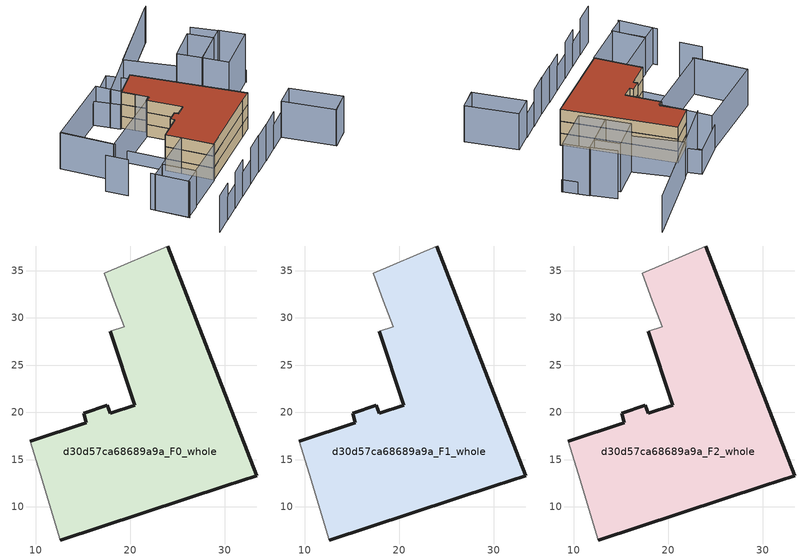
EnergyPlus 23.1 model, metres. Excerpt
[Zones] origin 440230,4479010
d30d57ca68689a9a_F0_whole
 floor ground (EU_floor_Construction): 30.12,12.24 33.38,13.3 23.93,37.61 17.22,34.71 18.31,31.82 19.35,29.08 17.89,28.59 20.47,20.78 17.88,19.93 17.58,20.78 15.05,19.94 15.35,18.92 9.41,16.97 10.47,13.51 12.61,6.5 z0
 wall outside (EU_wall_Construction): 9.41,16.97 15.35,18.92 15.05,19.94 17.58,20.78 17.88,19.93 20.47,20.78 17.89,28.59 / 23.93,37.61 33.38,13.3 30.12,12.24 12.61,6.5 z0:3
 wall adiabatic (EU_wall_Construction): 17.89,28.59 19.35,29.08 18.31,31.82 17.22,34.71 23.93,37.61 / 12.61,6.5 10.47,13.51 9.41,16.97 z0:3
d30d57ca68689a9a_F1_whole
 floor to d30d57ca68689a9a_F0_whole (EU_floor_Construction): 30.12,12.24 33.38,13.3 23.93,37.61 17.22,34.71 18.31,31.82 19.35,29.08 17.89,28.59 20.47,20.78 17.88,19.93 17.58,20.78 15.05,19.94 15.35,18.92 9.41,16.97 10.47,13.51 12.61,6.5 z3
 wall outside (EU_wall_Construction): 9.41,16.97 15.35,18.92 15.05,19.94 17.58,20.78 17.88,19.93 20.47,20.78 17.89,28.59 / 23.93,37.61 33.38,13.3 30.12,12.24 12.61,6.5 z3:6
 wall adiabatic (EU_wall_Construction): 17.89,28.59 19.35,29.08 18.31,31.82 17.22,34.71 23.93,37.61 / 12.61,6.5 10.47,13.51 9.41,16.97 z3:6
d30d57ca68689a9a_F2_whole
 floor to d30d57ca68689a9a_F1_whole (EU_floor_Construction): 30.12,12.24 33.38,13.3 23.93,37.61 17.22,34.71 18.31,31.82 19.35,29.08 17.89,28.59 20.47,20.78 17.88,19.93 17.58,20.78 15.05,19.94 15.35,18.92 9.41,16.97 10.47,13.51 12.61,6.5 z6
 wall outside (EU_wall_Construction): 9.41,16.97 15.35,18.92 15.05,19.94 17.58,20.78 17.88,19.93 20.47,20.78 17.89,28.59 / 23.93,37.61 33.38,13.3 30.12,12.24 12.61,6.5 z6:9
 wall adiabatic (EU_wall_Construction): 17.89,28.59 19.35,29.08 18.31,31.82 17.22,34.71 23.93,37.61 / 12.61,6.5 10.47,13.51 9.41,16.97 z6:9
 roof outside (EU_roof_Construction): 23.93,37.61 33.38,13.3 30.12,12.24 12.61,6.5 10.47,13.51 9.41,16.97 15.35,18.92 15.05,19.94 17.58,20.78 17.88,19.93 20.47,20.78 17.89,28.59 19.35,29.08 18.31,31.82 17.22,34.71 z9
shading: 1.82,-5.57 6.62,-3.87 / 11.3,-2.36 16.23,-0.61 / 30.38,4.02 35.05,5.82 / 24.37,44.34 26.75,38.79 / 26.75,38.79 17,34.61 / 17,34.61 14.62,40.16 / 14.62,40.16 24.37,44.34 z0:6; -3.15,-7.24 1.96,-5.5 / 16.26,-0.7 21.07,1.01 / 6.46,-3.99 11.34,-2.22 / -4.74,9.96 -2.43,1.33 / 39.44,-5.68 44.6,-3.67 / 21.06,0.92 25.76,2.59 / 25.57,2.44 30.6,4.29 / -4.91,21.86 -3.45,17 / -3.41,35.07 -0.05,23 / 33.01,31.33 27.83,42.52 / 27.83,42.52 47.91,51.81 / 47.27,51.49 16.19,36.88 / 39.46,-5.72 34.99,5.59 / 34.99,5.59 40.18,7.64 / 40.18,7.64 44.65,-3.67 / 44.65,-3.67 39.46,-5.72 / -0.35,10.14 1.78,2.79 / 1.78,2.79 -2.49,1.55 / -2.49,1.55 -4.62,8.9 / -4.62,8.9 -0.35,10.14 / -0.49,10.09 10.47,13.51 / 10.47,13.51 12.7,6.37 / 12.7,6.37 1.74,2.95 / 1.74,2.95 -0.49,10.09 / -3.6,35.02 15.86,40.51 / 15.86,40.51 19.17,28.76 / 19.17,28.76 -0.29,23.27 / -0.29,23.27 -3.6,35.02 z0:9; 6.98,25.37 10.49,13.45 / 48.12,25.01 45.68,30.71 z0:3; 45.69,30.45 43.1,36.16 / 34.86,26.58 45.78,30.75 / 45.78,30.75 47.9,25.18 / 47.9,25.18 36.98,21.02 / 36.98,21.02 34.86,26.58 / 32.76,31.85 40.54,34.95 / 40.54,34.95 42.69,29.56 / 42.69,29.56 34.91,26.46 / 34.91,26.46 32.76,31.85 z0:12
[Building]
EU S2 Campaign: North Axis=0; Terrain=City; Solar Distribution=FullExterior
[Site:Location]
Madrid: Latitude=40.5; Longitude=-3.5; Time Zone=1; Elevation=609
[SizingPeriod:WeatherFileDays]
AnnualSizingPeriod: Begin Month=1; Begin Day of Month=1; End Month=12; End Day of Month=31; Day of Week for Start Day=Monday; Use Weather File Daylight Saving Period=No; Use Weather File Rain and Snow Indicators=No
[MATERIAL]
EU_InternalMass_Material: Roughness=MediumRough; Thickness=0.1; Conductivity=1; Density=1800; Specific Heat=900; Thermal Absorptance=0.9; Solar Absorptance=0.7; Visible Absorptance=0.7
[MATERIAL:NOMASS] Roughness=MediumRough; Thermal Absorptance=0.9; Solar Absorptance=0.7; Visible Absorptance=0.7
Name | Thermal Resistance
EU_wall_NoMass | 1.60022
EU_roof_NoMass | 1.57597
EU_floor_NoMass | 0.470652
[CONSTRUCTION]
EU_wall_Construction: EU_wall_NoMass
EU_roof_Construction: EU_roof_NoMass
EU_floor_Construction: EU_floor_NoMass
EU_InternalMass_Construction: EU_InternalMass_Material
[ZONE] Type=1; Multiplier=1; Ceiling Height=autocalculate; Volume=1084.52; Floor Area=autocalculate; Part of Total Floor Area=Yes
d30d57ca68689a9a_F0_whole; d30d57ca68689a9a_F1_whole; d30d57ca68689a9a_F2_whole
[INTERNALMASS] Construction=EU_InternalMass_Construction; Surface Area=361.513
Name | Zone or ZoneList
d30d57ca68689a9a_F0_whole_EU_InternalMass | d30d57ca68689a9a_F0_whole
d30d57ca68689a9a_F1_whole_EU_InternalMass | d30d57ca68689a9a_F1_whole
d30d57ca68689a9a_F2_whole_EU_InternalMass | d30d57ca68689a9a_F2_whole
[OTHEREQUIPMENT] Fuel Type=Electricity; Design Level Calculation Method=Watts/Area; Power per Zone Floor Area=1; Fraction Latent=0; Fraction Radiant=0; Fraction Lost=0; Carbon Dioxide Generation Rate=0; EndUse Subcategory=EU_Step8_InternalGains
Name | Zone or ZoneList or Space or SpaceList | Schedule
EU_Step8_InternalGain_d30d57ca68689a9a_F0_whole_f000 | d30d57ca68689a9a_F0_whole | EU_Step8_GainSchedule_d30d57ca68689a9a_F0_whole_f000
EU_Step8_InternalGain_d30d57ca68689a9a_F1_whole_f000 | d30d57ca68689a9a_F1_whole | EU_Step8_GainSchedule_d30d57ca68689a9a_F1_whole_f000
EU_Step8_InternalGain_d30d57ca68689a9a_F2_whole_f000 | d30d57ca68689a9a_F2_whole | EU_Step8_GainSchedule_d30d57ca68689a9a_F2_whole_f000
[ZONEVENTILATION:DESIGNFLOWRATE] Schedule=EU_AlwaysOn; Design Flow Rate Calculation Method=AirChanges/Hour; Air Changes per Hour=0.480704; Ventilation Type=Natural; Fan Pressure Rise=0; Fan Total Efficiency=1; Constant Term Coefficient=1; Temperature Term Coefficient=0; Velocity Term Coefficient=0; Velocity Squared Term Coefficient=0; Minimum Indoor Temperature=-100; Maximum Indoor Temperature=100; Delta Temperature=-100; Minimum Outdoor Temperature=-100; Maximum Outdoor Temperature=100; Maximum Wind Speed=40
Name | Zone or ZoneList or Space or SpaceList
EU_ConstantAir_d30d57ca68689a9a_F0_whole | d30d57ca68689a9a_F0_whole
EU_ConstantAir_d30d57ca68689a9a_F1_whole | d30d57ca68689a9a_F1_whole
EU_ConstantAir_d30d57ca68689a9a_F2_whole | d30d57ca68689a9a_F2_whole
[HVACTEMPLATE:THERMOSTAT] Constant Heating Setpoint=20; Constant Cooling Setpoint=50
EU_HeatOnly_d30d57ca68689a9a_F0_whole; EU_HeatOnly_d30d57ca68689a9a_F1_whole; EU_HeatOnly_d30d57ca68689a9a_F2_whole
[HVACTEMPLATE:ZONE:IDEALLOADSAIRSYSTEM] System Availability Schedule=EU_AlwaysOn; Maximum Heating Supply Air Temperature=50; Minimum Cooling Supply Air Temperature=13; Maximum Heating Supply Air Humidity Ratio=0.0156; Minimum Cooling Supply Air Humidity Ratio=0.0077; Heating Limit=NoLimit; Cooling Limit=NoLimit; Heating Availability Schedule=EU_AlwaysOn; Cooling Availability Schedule=EU_CoolingOff; Dehumidification Control Type=ConstantSensibleHeatRatio; Cooling Sensible Heat Ratio=0.7; Dehumidification Setpoint=60; Humidification Control Type=None; Humidification Setpoint=30; Outdoor Air Method=None; Outdoor Air Flow Rate per Person=0.00944; Outdoor Air Flow Rate per Zone Floor Area=0; Outdoor Air Flow Rate per Zone=0; Demand Controlled Ventilation Type=None; Outdoor Air Economizer Type=NoEconomizer; Heat Recovery Type=None; Sensible Heat Recovery Effectiveness=0.7; Latent Heat Recovery Effectiveness=0.65
Name | Template Thermostat
d30d57ca68689a9a_F0_whole | EU_HeatOnly_d30d57ca68689a9a_F0_whole
d30d57ca68689a9a_F1_whole | EU_HeatOnly_d30d57ca68689a9a_F1_whole
d30d57ca68689a9a_F2_whole | EU_HeatOnly_d30d57ca68689a9a_F2_whole
[SIZING:ZONE] Zone Cooling Design Supply Air Temperature Input Method=SupplyAirTemperature; Zone Cooling Design Supply Air Temperature=13; Zone Heating Design Supply Air Temperature Input Method=SupplyAirTemperature; Zone Heating Design Supply Air Temperature=50; Zone Cooling Design Supply Air Humidity Ratio=0.008; Zone Heating Design Supply Air Humidity Ratio=0.008; Cooling Design Air Flow Method=DesignDay; Cooling Design Air Flow Rate=0; Cooling Minimum Air Flow per Zone Floor Area=0.000762; Cooling Minimum Air Flow=0; Cooling Minimum Air Flow Fraction=0.2; Heating Design Air Flow Method=DesignDay; Heating Design Air Flow Rate=0; Heating Maximum Air Flow per Zone Floor Area=0.002032; Heating Maximum Air Flow=0.141576; Heating Maximum Air Flow Fraction=0.3; Account for Dedicated Outdoor Air System=No; Dedicated Outdoor Air System Control Strategy=NeutralSupplyAir; Dedicated Outdoor Air Low Setpoint Temperature for Design=autosize; Dedicated Outdoor Air High Setpoint Temperature for Design=autosize; Zone Load Sizing Method=Sensible Load Only No Latent Load; Zone Latent Cooling Design Supply Air Humidity Ratio Input Method=HumidityRatioDifference; Zone Cooling Design Supply Air Humidity Ratio Difference=0.005; Zone Latent Heating Design Supply Air Humidity Ratio Input Method=HumidityRatioDifference; Zone Humidification Design Supply Air Humidity Ratio Difference=0.005
d30d57ca68689a9a_F0_whole; d30d57ca68689a9a_F1_whole; d30d57ca68689a9a_F2_whole
[SCHEDULE:CONSTANT]
Name | Hourly Value
EU_AlwaysOn | 1
EU_CoolingOff | 0
[SCHEDULE:FILE] Column Number=1; Rows to Skip at Top=0; Number of Hours of Data=8760; Column Separator=Comma; Interpolate to Timestep=No; Minutes per Item=60; Adjust Schedule for Daylight Savings=Yes
Name | File
EU_Step8_GainSchedule_d30d57ca68689a9a_F0_whole_f000 | ../../schedules/d30d57ca68689a9a/d30d57ca68689a9a_F0_whole_f000_gain.csv
EU_Step8_GainSchedule_d30d57ca68689a9a_F1_whole_f000 | ../../schedules/d30d57ca68689a9a/d30d57ca68689a9a_F1_whole_f000_gain.csv
EU_Step8_GainSchedule_d30d57ca68689a9a_F2_whole_f000 | ../../schedules/d30d57ca68689a9a/d30d57ca68689a9a_F2_whole_f000_gain.csv
